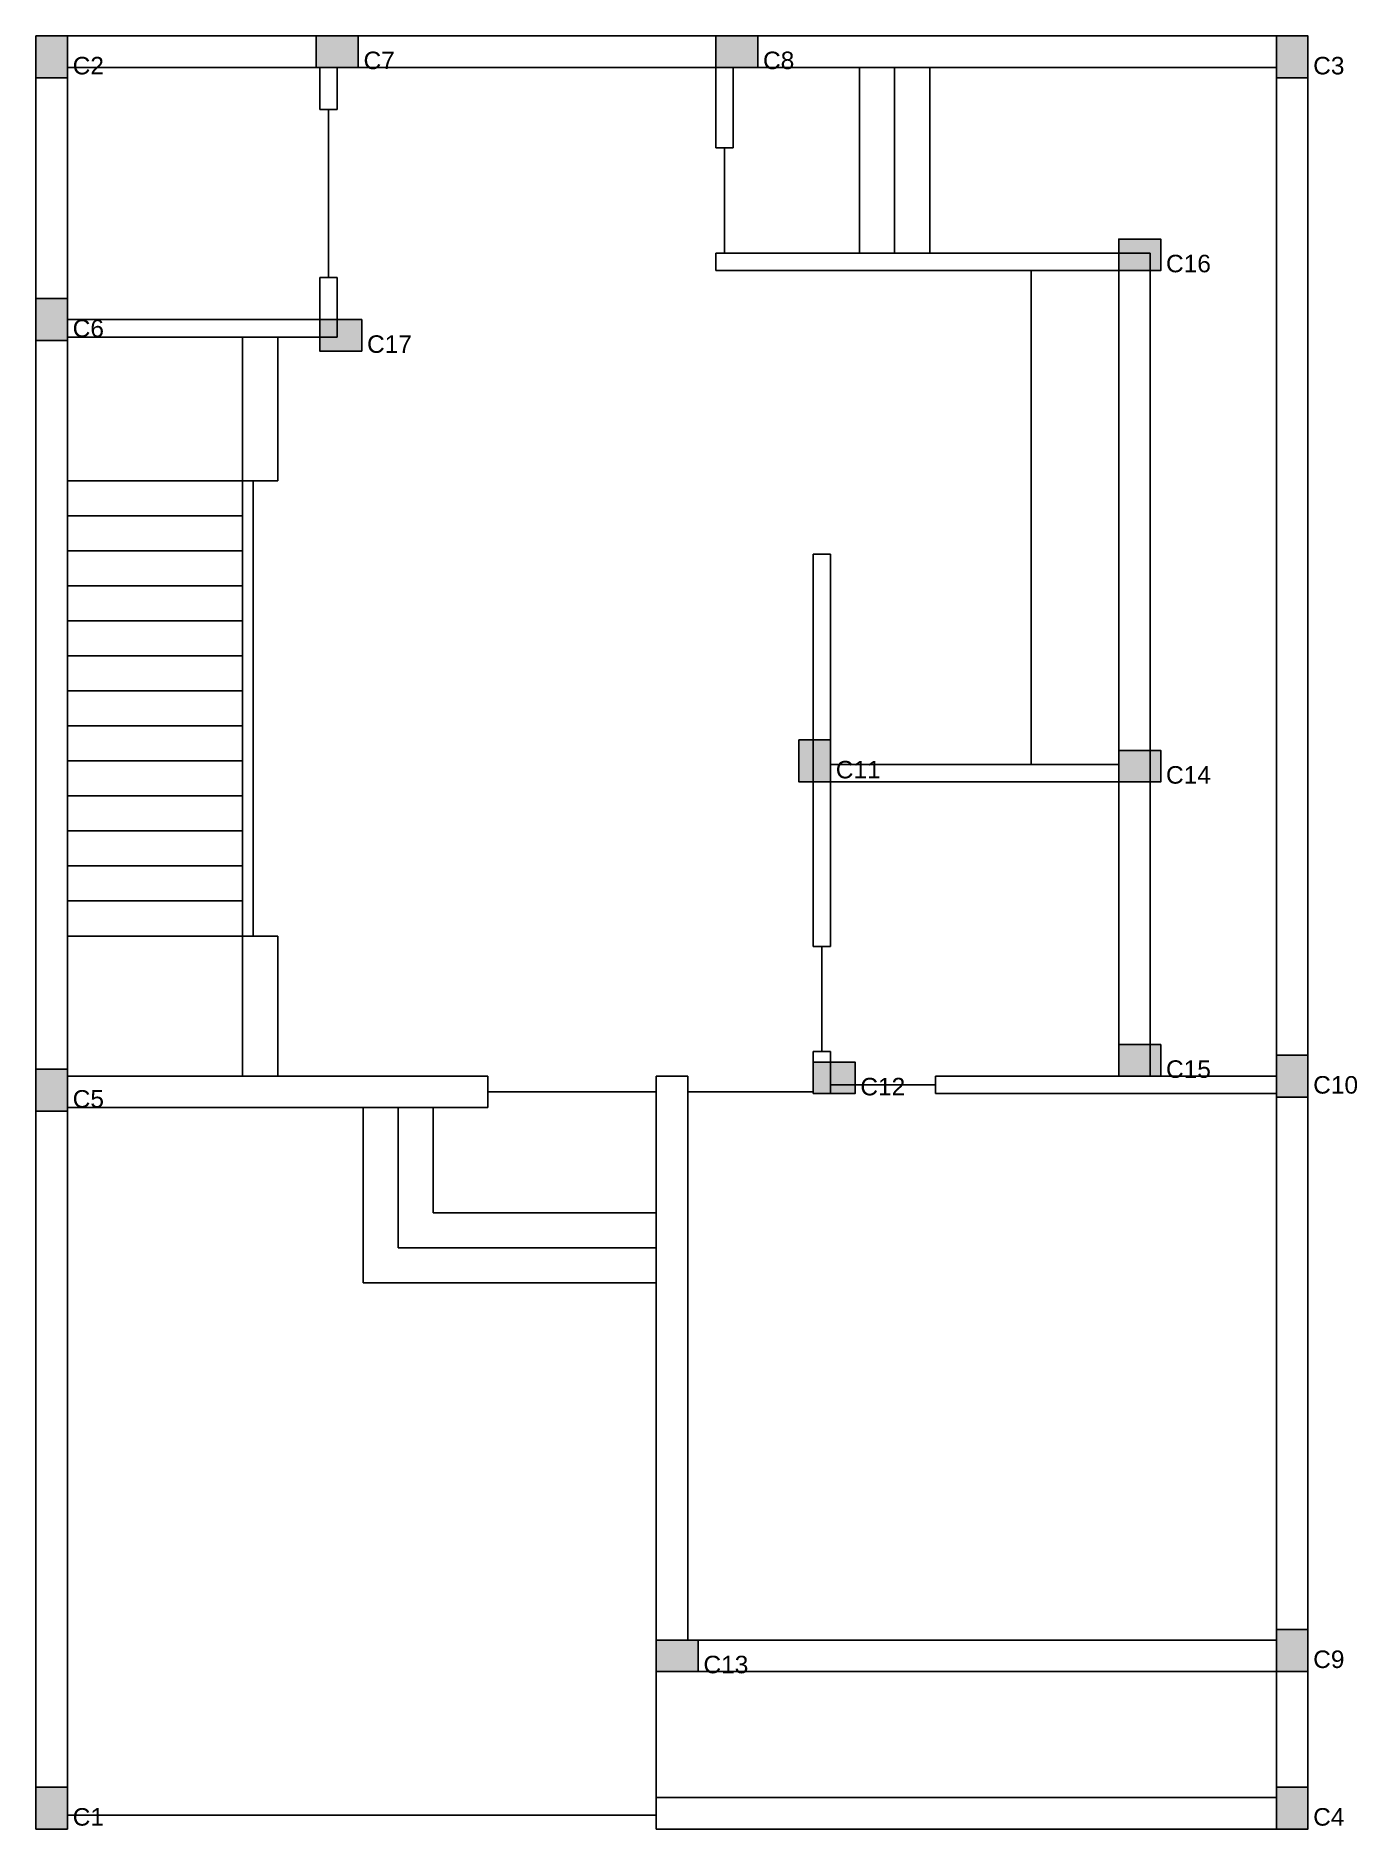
# Model space of a CAD drawing. Header units: metres. Extents: x 0 to 377, y 0 to 512.
import ezdxf

# ---------------------------------------------------------------- set-up
doc = ezdxf.new("R2010")
doc.units = ezdxf.units.M
for name, color, linetype in [('BathRoom1', 7, 'Continuous'), ('BedRoom1', 7, 'Continuous'), ('Boundary', 7, 'Continuous'), ('DiningRoom', 7, 'Continuous'), ('Door2.6fPanel', 7, 'Continuous'), ('Door3fPanel', 7, 'Continuous'), ('Door4fPanel', 7, 'Continuous'), ('Entrance_Staircase', 7, 'Continuous'), ('Garden', 7, 'Continuous'), ('Kitchen', 7, 'Continuous'), ('LivingRoom1', 7, 'Continuous'), ('Main_gate', 7, 'Continuous'), ('Parking', 7, 'Continuous'), ('PoojaRoom', 7, 'Continuous'), ('Staircase', 7, 'Continuous'), ('Staircase_innerwall', 7, 'Continuous'), ('Staircase_outertwall', 7, 'Continuous'), ('WashArea', 7, 'Continuous'), ('WashArea_Staircase', 7, 'Continuous')]:
    doc.layers.add(name, color=color, linetype=linetype)
doc.styles.add('ArialStyle', font='arial.ttf')

msp = doc.modelspace()

# ---------------------------------------------------------------- hatches: boundary and pattern name
at = {"layer": 'column'}
for points in [[(80, 503), (92, 503), (92, 512), (80, 512), (80, 503)], [(194, 503), (206, 503), (206, 512), (194, 512), (194, 503)], [(0, 500), (9, 500), (9, 512), (0, 512), (0, 500)], [(354, 500), (363, 500), (363, 512), (354, 512), (354, 500)], [(309, 445), (321, 445), (321, 454), (309, 454), (309, 445)], [(9, 425), (9, 437), (0, 437), (0, 425), (9, 425)], [(81, 431), (93, 431), (93, 422), (81, 422), (81, 431)], [(226.77, 299), (217.77, 299), (217.77, 311), (226.77, 311), (226.77, 299)], [(309, 299), (321, 299), (321, 308), (309, 308), (309, 299)], [(309, 215), (321, 215), (321, 224), (309, 224), (309, 215)], [(354, 209), (363, 209), (363, 221), (354, 221), (354, 209)], [(9, 205), (9, 217), (0, 217), (0, 205), (9, 205)], [(221.77, 210), (233.77, 210), (233.77, 219), (221.77, 219), (221.77, 210)], [(354, 45), (363, 45), (363, 57), (354, 57), (354, 45)], [(177, 45), (189, 45), (189, 54), (177, 54), (177, 45)], [(0, 0), (9, 0), (9, 12), (0, 12), (0, 0)], [(354, 0), (363, 0), (363, 12), (354, 12), (354, 0)]]:
    msp.add_hatch(color=1, dxfattribs=at).paths.add_polyline_path(points)

# ---------------------------------------------------------------- linework, layer by layer
at = {"layer": 'BathRoom1', "true_color": 0x808080}
for p, q in [((226.77, 299), (309, 299)), ((226.77, 252), (226.77, 299)), ((309, 215), (309, 299)), ((221.77, 252), (226.77, 252)), ((221.77, 222), (226.77, 222)), ((226.77, 210), (226.77, 222)), ((256.77, 215), (309, 215))]:
    msp.add_line(p, q, dxfattribs=at)
at = {"layer": 'BedRoom1', "true_color": 0x808080}
for p, q in [((186, 54), (186, 215)), ((221.77, 210), (226.77, 210)), ((256.77, 210), (256.77, 215)), ((256.77, 210), (354, 210)), ((354, 54), (354, 210)), ((186, 54), (354, 54))]:
    msp.add_line(p, q, dxfattribs=at)
at = {"layer": 'Boundary', "true_color": 0x808080}
for p, q in [((0, 512), (363, 512)), ((0, 0), (0, 512)), ((363, 0), (363, 512)), ((0, 0), (9, 0)), ((177, 0), (363, 0))]:
    msp.add_line(p, q, dxfattribs=at)
at = {"layer": 'column', "color": 1}
for points in [[(80, 503), (92, 503), (92, 512), (80, 512), (80, 503)], [(194, 503), (206, 503), (206, 512), (194, 512), (194, 503)], [(0, 500), (9, 500), (9, 512), (0, 512), (0, 500)], [(354, 500), (363, 500), (363, 512), (354, 512), (354, 500)], [(309, 445), (321, 445), (321, 454), (309, 454), (309, 445)], [(9, 425), (9, 437), (0, 437), (0, 425), (9, 425)], [(81, 431), (93, 431), (93, 422), (81, 422), (81, 431)], [(226.77, 299), (217.77, 299), (217.77, 311), (226.77, 311), (226.77, 299)], [(309, 299), (321, 299), (321, 308), (309, 308), (309, 299)], [(309, 215), (321, 215), (321, 224), (309, 224), (309, 215)], [(354, 209), (363, 209), (363, 221), (354, 221), (354, 209)], [(9, 205), (9, 217), (0, 217), (0, 205), (9, 205)], [(221.77, 210), (233.77, 210), (233.77, 219), (221.77, 219), (221.77, 210)], [(354, 45), (363, 45), (363, 57), (354, 57), (354, 45)], [(177, 45), (189, 45), (189, 54), (177, 54), (177, 45)], [(0, 0), (9, 0), (9, 12), (0, 12), (0, 0)], [(354, 0), (363, 0), (363, 12), (354, 12), (354, 0)]]:
    msp.add_lwpolyline(points, close=True, dxfattribs=at)
at = {"layer": 'DiningRoom', "true_color": 0x808080}
for p, q in [((86, 491), (86, 503)), ((86, 503), (194, 503)), ((194, 480), (194, 503)), ((194, 445), (194, 450)), ((86, 426), (86, 443))]:
    msp.add_line(p, q, dxfattribs=at)
at = {"layer": 'Door2.6fPanel', "true_color": 0x808080}
for p, q in [((196.5, 450), (196.5, 480)), ((224.27, 222), (224.27, 252)), ((226.77, 212.5), (256.77, 212.5))]:
    msp.add_line(p, q, dxfattribs=at)
at = {"layer": 'Door3fPanel', "true_color": 0x808080}
msp.add_line((186, 210.5), (221.77, 210.5), dxfattribs=at)
at = {"layer": 'Door4fPanel', "true_color": 0x808080}
for p, q in [((83.5, 443), (83.5, 491)), ((129, 210.5), (177, 210.5))]:
    msp.add_line(p, q, dxfattribs=at)
at = {"layer": 'Entrance_Staircase', "true_color": 0x808080}
for p, q in [((129, 206), (129, 215)), ((177, 215), (186, 215)), ((93.35, 156), (93.35, 206)), ((103.35, 166), (103.35, 206)), ((113.35, 176), (113.35, 206)), ((113.35, 176), (177, 176)), ((103.35, 166), (177, 166)), ((93.35, 156), (177, 156))]:
    msp.add_line(p, q, dxfattribs=at)
at = {"layer": 'Garden', "true_color": 0x808080}
for p, q in [((177, 45), (354, 45)), ((354, 9), (354, 45)), ((177, 9), (354, 9))]:
    msp.add_line(p, q, dxfattribs=at)
at = {"layer": 'Kitchen', "true_color": 0x808080}
for p, q in [((194, 445), (309, 445)), ((284, 304), (284, 445)), ((309, 304), (309, 445)), ((221.77, 364), (226.77, 364)), ((226.77, 304), (226.77, 364)), ((226.77, 304), (309, 304))]:
    msp.add_line(p, q, dxfattribs=at)
at = {"layer": 'LivingRoom1', "true_color": 0x808080}
for p, q in [((221.77, 252), (221.77, 364)), ((221.77, 210), (221.77, 222))]:
    msp.add_line(p, q, dxfattribs=at)
at = {"layer": 'Main_gate', "true_color": 0x808080}
msp.add_line((9, 4), (177, 4), dxfattribs=at)
at = {"layer": 'Parking', "true_color": 0x808080}
for p, q in [((177, 0), (177, 215)), ((9, 0), (9, 206)), ((9, 206), (129, 206))]:
    msp.add_line(p, q, dxfattribs=at)
at = {"layer": 'PoojaRoom', "true_color": 0x808080}
for p, q in [((9, 431), (9, 503)), ((9, 503), (81, 503)), ((81, 491), (81, 503)), ((81, 491), (86, 491)), ((81, 443), (86, 443)), ((81, 431), (81, 443)), ((9, 431), (81, 431))]:
    msp.add_line(p, q, dxfattribs=at)
at = {"layer": 'Staircase', "true_color": 0x808080}
for p, q in [((69, 385), (69, 426)), ((9, 385), (69, 385)), ((9, 375), (59, 375)), ((9, 365), (59, 365)), ((9, 355), (59, 355)), ((9, 345), (59, 345)), ((9, 335), (59, 335)), ((9, 325), (59, 325)), ((9, 315), (59, 315)), ((9, 305), (59, 305)), ((9, 295), (59, 295)), ((9, 285), (59, 285)), ((9, 275), (59, 275)), ((9, 265), (59, 265)), ((9, 255), (69, 255)), ((69, 215), (69, 255))]:
    msp.add_line(p, q, dxfattribs=at)
at = {"layer": 'Staircase_innerwall', "true_color": 0x808080}
for p, q in [((59, 215), (59, 426)), ((62, 255), (62, 385))]:
    msp.add_line(p, q, dxfattribs=at)
at = {"layer": 'Staircase_outertwall', "true_color": 0x808080}
for p, q in [((9, 426), (86, 426)), ((9, 215), (9, 426)), ((9, 215), (129, 215))]:
    msp.add_line(p, q, dxfattribs=at)
at = {"layer": 'WashArea', "true_color": 0x808080}
for p, q in [((199, 503), (354, 503)), ((354, 215), (354, 503)), ((194, 450), (318, 450)), ((318, 215), (318, 450)), ((318, 215), (354, 215))]:
    msp.add_line(p, q, dxfattribs=at)
at = {"layer": 'WashArea_Staircase', "true_color": 0x808080}
for p, q in [((199, 480), (199, 503)), ((235.07, 450), (235.07, 503)), ((245.07, 450), (245.07, 503)), ((255.07, 450), (255.07, 503)), ((194, 480), (199, 480))]:
    msp.add_line(p, q, dxfattribs=at)

# ---------------------------------------------------------------- texts
at = {"layer": 'column', "color": 0, "char_height": 5, "attachment_point": 1, "style": 'ArialStyle'}
for s, insert in [('C7', (93.5, 507.5)), ('C8', (207.5, 507.5)), ('C2', (10.5, 506)), ('C3', (364.5, 506)), ('C16', (322.5, 449.5)), ('C6', (10.5, 431)), ('C17', (94.5, 426.5)), ('C11', (228.27, 305)), ('C14', (322.5, 303.5)), ('C15', (322.5, 219.5)), ('C10', (364.5, 215)), ('C5', (10.5, 211)), ('C12', (235.27, 214.5)), ('C13', (190.5, 49.5)), ('C9', (364.5, 51)), ('C1', (10.5, 6)), ('C4', (364.5, 6))]:
    msp.add_mtext(s, dxfattribs=dict(at, insert=insert))

doc.saveas('drawing.dxf')
